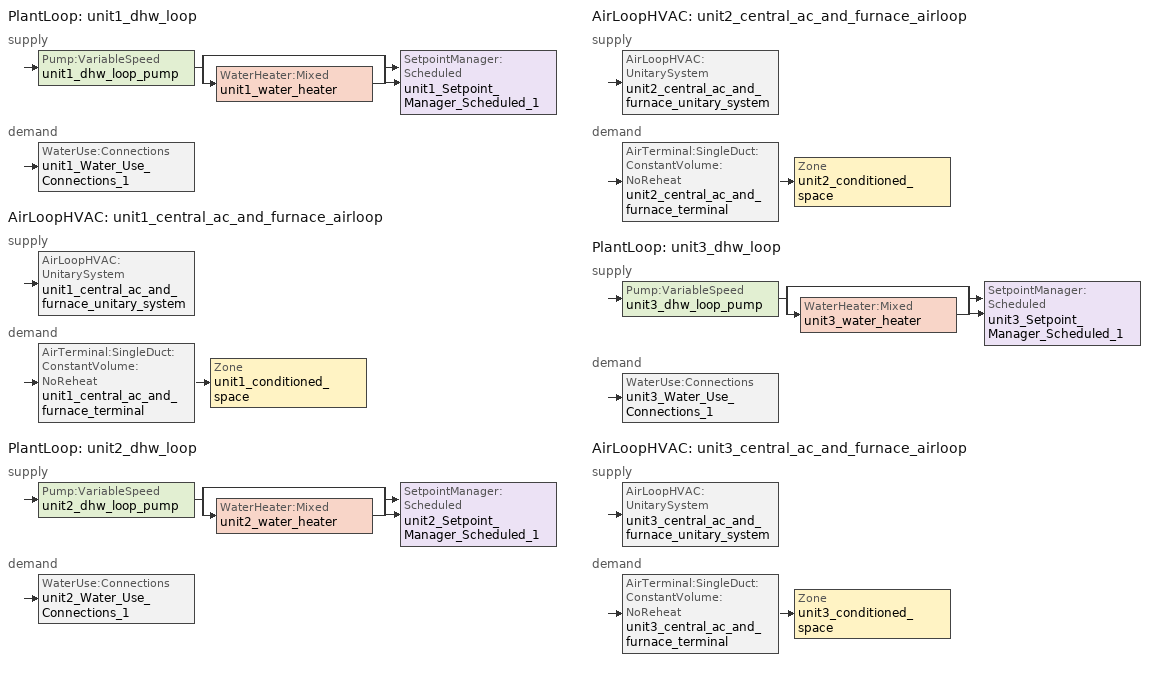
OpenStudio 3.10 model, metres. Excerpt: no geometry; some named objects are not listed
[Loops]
PlantLoop 'unit1_dhw_loop'
 supply: Pump:VariableSpeed 'unit1_dhw_loop_pump' > split
  | bypass
  | WaterHeater:Mixed 'unit1_water_heater'
  join > SetpointManager:Scheduled 'unit1_Setpoint_Manager_Scheduled_1'
 demand: WaterUse:Connections 'unit1_Water_Use_Connections_1'
AirLoopHVAC 'unit1_central_ac_and_furnace_airloop'
 supply: AirLoopHVAC:UnitarySystem 'unit1_central_ac_and_furnace_unitary_system'
 demand: AirTerminal:SingleDuct:ConstantVolume:NoReheat 'unit1_central_ac_and_furnace_terminal' > Zone 'unit1_conditioned_space'
PlantLoop 'unit2_dhw_loop'
 supply: Pump:VariableSpeed 'unit2_dhw_loop_pump' > split
  | bypass
  | WaterHeater:Mixed 'unit2_water_heater'
  join > SetpointManager:Scheduled 'unit2_Setpoint_Manager_Scheduled_1'
 demand: WaterUse:Connections 'unit2_Water_Use_Connections_1'
AirLoopHVAC 'unit2_central_ac_and_furnace_airloop'
 supply: AirLoopHVAC:UnitarySystem 'unit2_central_ac_and_furnace_unitary_system'
 demand: AirTerminal:SingleDuct:ConstantVolume:NoReheat 'unit2_central_ac_and_furnace_terminal' > Zone 'unit2_conditioned_space'
PlantLoop 'unit3_dhw_loop'
 supply: Pump:VariableSpeed 'unit3_dhw_loop_pump' > split
  | bypass
  | WaterHeater:Mixed 'unit3_water_heater'
  join > SetpointManager:Scheduled 'unit3_Setpoint_Manager_Scheduled_1'
 demand: WaterUse:Connections 'unit3_Water_Use_Connections_1'
AirLoopHVAC 'unit3_central_ac_and_furnace_airloop'
 supply: AirLoopHVAC:UnitarySystem 'unit3_central_ac_and_furnace_unitary_system'
 demand: AirTerminal:SingleDuct:ConstantVolume:NoReheat 'unit3_central_ac_and_furnace_terminal' > Zone 'unit3_conditioned_space'
[EnergyManagementSystem:ProgramCallingManager]
unit1_infil_program_calling_manager: BeginZoneTimestepAfterInitHeatBalance; unit1_infil_program
unit1_crawlspace_unvented_1_duct_leakage_imbalance_infil_program_calling_manager: BeginZoneTimestepAfterInitHeatBalance; unit1_crawlspace_unvented_1_duct_leakage_imbalance_infil_program
unit1_natural_vent_program_calling_manager: BeginZoneTimestepAfterInitHeatBalance; unit1_natural_vent_program
unit1_central_ac_and_furnace_airloop_0_duct_program_calling_manager: EndOfSystemTimestepAfterHVACReporting; unit1_central_ac_and_furnace_airloop_0_duct_program
unit1_fridge_schedule_program_calling_manager: BeginZoneTimestepAfterInitHeatBalance; unit1_fridge_schedule_program
unit1_water_heater_EC_adj_ProgramManager: EndOfSystemTimestepBeforeHVACReporting; unit1_water_heater_EC_adj
unit1_central_ac_and_furnace_supply_fan_disaggregate_program_calling_manager_1: EndOfSystemTimestepBeforeHVACReporting; unit1_central_ac_and_furnace_supply_fan_disaggregate_program_1
unit1_central_ac_and_furnace_supply_fan_disaggregate_program_calling_manager: EndOfSystemTimestepBeforeHVACReporting; unit1_central_ac_and_furnace_supply_fan_disaggregate_program
unit2_infil_program_calling_manager: BeginZoneTimestepAfterInitHeatBalance; unit2_infil_program
unit2_crawlspace_unvented_1_duct_leakage_imbalance_infil_program_calling_manager: BeginZoneTimestepAfterInitHeatBalance; unit2_crawlspace_unvented_1_duct_leakage_imbalance_infil_program
unit2_central_ac_and_furnace_airloop_0_duct_program_calling_manager: EndOfSystemTimestepAfterHVACReporting; unit2_central_ac_and_furnace_airloop_0_duct_program
unit2_fridge_schedule_program_calling_manager: BeginZoneTimestepAfterInitHeatBalance; unit2_fridge_schedule_program
unit2_water_heater_EC_adj_ProgramManager: EndOfSystemTimestepBeforeHVACReporting; unit2_water_heater_EC_adj
unit2_natural_vent_program_calling_manager: BeginZoneTimestepAfterInitHeatBalance; unit2_natural_vent_program
unit2_central_ac_and_furnace_supply_fan_disaggregate_program_calling_manager_1: EndOfSystemTimestepBeforeHVACReporting; unit2_central_ac_and_furnace_supply_fan_disaggregate_program_1
unit2_central_ac_and_furnace_supply_fan_disaggregate_program_calling_manager: EndOfSystemTimestepBeforeHVACReporting; unit2_central_ac_and_furnace_supply_fan_disaggregate_program
unit3_infil_program_calling_manager: BeginZoneTimestepAfterInitHeatBalance; unit3_infil_program
unit3_crawlspace_unvented_1_duct_leakage_imbalance_infil_program_calling_manager: BeginZoneTimestepAfterInitHeatBalance; unit3_crawlspace_unvented_1_duct_leakage_imbalance_infil_program
unit3_natural_vent_program_calling_manager: BeginZoneTimestepAfterInitHeatBalance; unit3_natural_vent_program
unit3_central_ac_and_furnace_airloop_0_duct_program_calling_manager: EndOfSystemTimestepAfterHVACReporting; unit3_central_ac_and_furnace_airloop_0_duct_program
unit3_fridge_schedule_program_calling_manager: BeginZoneTimestepAfterInitHeatBalance; unit3_fridge_schedule_program
unit3_water_heater_EC_adj_ProgramManager: EndOfSystemTimestepBeforeHVACReporting; unit3_water_heater_EC_adj
unit3_central_ac_and_furnace_supply_fan_disaggregate_program_calling_manager_1: EndOfSystemTimestepBeforeHVACReporting; unit3_central_ac_and_furnace_supply_fan_disaggregate_program_1
unit3_central_ac_and_furnace_supply_fan_disaggregate_program_calling_manager: EndOfSystemTimestepBeforeHVACReporting; unit3_central_ac_and_furnace_supply_fan_disaggregate_program
unmet_hours_program_calling_manager: EndOfZoneTimestepBeforeZoneReporting; unmet_hours_program
total_loads_program_calling_manager: EndOfZoneTimestepAfterZoneReporting; total_loads_program
total_airflows_program_calling_manager: EndOfZoneTimestepAfterZoneReporting; total_airflows_program
[EnergyManagementSystem:Sensor]
Name | Output Variable or Output Meter Index Key | Output Variable or Output Meter
unit1_clothes_dryer_exhaust_0_sch_s | unit1_clothes_dryer | Schedule Value
unit1_mech_vent_bath_fan_0_sch_s | unit1_mech_vent_bath_fan_0_schedule | Schedule Value
unit1_mech_vent_range_fan_0_sch_s | unit1_mech_vent_range_fan_0_schedule | Schedule Value
unit1_clg_sp_s | unit1_cooling_setpoint | Schedule Value
unit1_htg_sp_s | unit1_heating_setpoint | Schedule Value
unit1_natural_vent_s | unit1_natural_vent_schedule | Schedule Value
unit1_central_ac_and_furnace_airloop_0_DZ_W_s | unit1_crawlspace___unvented | Zone Mean Air Humidity Ratio
unit1_central_ac_and_furnace_airloop_0_DZ_T_s | unit1_crawlspace___unvented | Zone Air Temperature
unit1_central_ac_and_furnace_airloop_Ra_W_s | unit1_Node_9 | System Node Humidity Ratio
unit1_central_ac_and_furnace_airloop_RA_T_s | unit1_Node_9 | System Node Temperature
unit1_central_ac_and_furnace_airloop_AH_Wout_s | unit1_Node_6 | System Node Humidity Ratio
unit1_central_ac_and_furnace_airloop_AH_Tout_s | unit1_Node_6 | System Node Temperature
unit1_central_ac_and_furnace_airloop_AH_VFR_s | unit1_Node_6 | System Node Current Density Volume Flow Rate
unit1_central_ac_and_furnace_airloop_AH_MFR_s | unit1_Node_6 | System Node Mass Flow Rate
unit1_central_ac_and_furnace_airloop_Fan_RTF_s_1 | unit1_central_ac_and_furnace_supply_fan | Fan Runtime Fraction Speed 2
unit1_central_ac_and_furnace_airloop_Fan_RTF_s | unit1_central_ac_and_furnace_supply_fan | Fan Runtime Fraction Speed 1
unit1_tout_s | unit1_conditioned_space | Zone Outdoor Air Drybulb Temperature
unit1_tin_s; unit1_fridge_tin_s | unit1_conditioned_space | Zone Mean Air Temperature
unit1_site_vw_s; unit2_site_vw_s; unit3_site_vw_s |  | Site Wind Speed
unit1_win_s | unit1_conditioned_space | Zone Air Humidity Ratio
unit1_out_wt_s; unit2_out_wt_s; unit3_out_wt_s |  | Site Outdoor Air Humidity Ratio
unit1_out_pb_s; unit2_out_pb_s; unit3_out_pb_s |  | Site Outdoor Air Barometric Pressure
unit1_water_heater_off_cycle_parasitic | unit1_water_heater | Water Heater Off Cycle Parasitic Electricity Rate
unit1_water_heater_on_cycle_parasitic | unit1_water_heater | Water Heater On Cycle Parasitic Electricity Rate
unit1_water_heater_energy | unit1_water_heater | Water Heater NaturalGas Rate
unit1_central_ac_and_furnace_htg_coil_s | unit1_central_ac_and_furnace_htg_coil | Heating Coil Heating Energy
unit1_central_ac_and_furnace_supply_fan_s_1; unit1_central_ac_and_furnace_supply_fan_s | unit1_central_ac_and_furnace_supply_fan | Fan Electricity Energy
unit1_central_ac_and_furnace_clg_coil_s | unit1_central_ac_and_furnace_clg_coil | Cooling Coil Total Cooling Energy
unit1_cool_season | unit1_cooling_season_schedule | Schedule Value
unit2_clothes_dryer_exhaust_0_sch_s | unit2_clothes_dryer | Schedule Value
unit2_mech_vent_bath_fan_0_sch_s | unit2_mech_vent_bath_fan_0_schedule | Schedule Value
unit2_mech_vent_range_fan_0_sch_s | unit2_mech_vent_range_fan_0_schedule | Schedule Value
unit2_clg_sp_s | unit2_cooling_setpoint | Schedule Value
unit2_htg_sp_s | unit2_heating_setpoint | Schedule Value
unit2_central_ac_and_furnace_airloop_0_DZ_W_s | unit2_crawlspace___unvented | Zone Mean Air Humidity Ratio
unit2_central_ac_and_furnace_airloop_0_DZ_T_s | unit2_crawlspace___unvented | Zone Air Temperature
unit2_central_ac_and_furnace_airloop_RA_T_s | unit2_Node_9 | System Node Temperature
unit2_central_ac_and_furnace_airloop_AH_Wout_s | unit2_Node_6 | System Node Humidity Ratio
unit2_central_ac_and_furnace_airloop_AH_Tout_s | unit2_Node_6 | System Node Temperature
unit2_central_ac_and_furnace_airloop_AH_VFR_s | unit2_Node_6 | System Node Current Density Volume Flow Rate
unit2_central_ac_and_furnace_airloop_AH_MFR_s | unit2_Node_6 | System Node Mass Flow Rate
unit2_natural_vent_s | unit2_natural_vent_schedule | Schedule Value
unit2_central_ac_and_furnace_airloop_Fan_RTF_s_1 | unit2_central_ac_and_furnace_supply_fan | Fan Runtime Fraction Speed 2
unit2_central_ac_and_furnace_airloop_Fan_RTF_s | unit2_central_ac_and_furnace_supply_fan | Fan Runtime Fraction Speed 1
unit2_cool_season | unit2_cooling_season_schedule | Schedule Value
unit2_tout_s | unit2_conditioned_space | Zone Outdoor Air Drybulb Temperature
unit2_tin_s; unit2_fridge_tin_s | unit2_conditioned_space | Zone Mean Air Temperature
unit2_win_s | unit2_conditioned_space | Zone Air Humidity Ratio
unit2_water_heater_off_cycle_parasitic | unit2_water_heater | Water Heater Off Cycle Parasitic Electricity Rate
unit2_water_heater_on_cycle_parasitic | unit2_water_heater | Water Heater On Cycle Parasitic Electricity Rate
unit2_water_heater_energy | unit2_water_heater | Water Heater NaturalGas Rate
unit2_central_ac_and_furnace_airloop_Ra_W_s | unit2_Node_9 | System Node Humidity Ratio
unit2_central_ac_and_furnace_htg_coil_s | unit2_central_ac_and_furnace_htg_coil | Heating Coil Heating Energy
unit2_central_ac_and_furnace_supply_fan_s_1; unit2_central_ac_and_furnace_supply_fan_s | unit2_central_ac_and_furnace_supply_fan | Fan Electricity Energy
unit2_central_ac_and_furnace_clg_coil_s | unit2_central_ac_and_furnace_clg_coil | Cooling Coil Total Cooling Energy
unit3_clothes_dryer_exhaust_0_sch_s | unit3_clothes_dryer | Schedule Value
unit3_mech_vent_bath_fan_0_sch_s | unit3_mech_vent_bath_fan_0_schedule | Schedule Value
unit3_mech_vent_range_fan_0_sch_s | unit3_mech_vent_range_fan_0_schedule | Schedule Value
unit3_clg_sp_s | unit3_cooling_setpoint | Schedule Value
unit3_htg_sp_s | unit3_heating_setpoint | Schedule Value
unit3_natural_vent_s | unit3_natural_vent_schedule | Schedule Value
unit3_central_ac_and_furnace_airloop_0_DZ_W_s | unit3_crawlspace___unvented | Zone Mean Air Humidity Ratio
unit3_central_ac_and_furnace_airloop_0_DZ_T_s | unit3_crawlspace___unvented | Zone Air Temperature
unit3_central_ac_and_furnace_airloop_Ra_W_s | unit3_Node_9 | System Node Humidity Ratio
unit3_central_ac_and_furnace_airloop_RA_T_s | unit3_Node_9 | System Node Temperature
unit3_central_ac_and_furnace_airloop_AH_Wout_s | unit3_Node_6 | System Node Humidity Ratio
unit3_central_ac_and_furnace_airloop_AH_Tout_s | unit3_Node_6 | System Node Temperature
unit3_central_ac_and_furnace_airloop_AH_VFR_s | unit3_Node_6 | System Node Current Density Volume Flow Rate
unit3_central_ac_and_furnace_airloop_AH_MFR_s | unit3_Node_6 | System Node Mass Flow Rate
unit3_central_ac_and_furnace_airloop_Fan_RTF_s_1 | unit3_central_ac_and_furnace_supply_fan | Fan Runtime Fraction Speed 2
unit3_central_ac_and_furnace_airloop_Fan_RTF_s | unit3_central_ac_and_furnace_supply_fan | Fan Runtime Fraction Speed 1
unit3_cool_season | unit3_cooling_season_schedule | Schedule Value
unit3_tout_s | unit3_conditioned_space | Zone Outdoor Air Drybulb Temperature
unit3_tin_s; unit3_fridge_tin_s | unit3_conditioned_space | Zone Mean Air Temperature
unit3_win_s | unit3_conditioned_space | Zone Air Humidity Ratio
unit3_water_heater_off_cycle_parasitic | unit3_water_heater | Water Heater Off Cycle Parasitic Electricity Rate
unit3_water_heater_on_cycle_parasitic | unit3_water_heater | Water Heater On Cycle Parasitic Electricity Rate
unit3_water_heater_energy | unit3_water_heater | Water Heater NaturalGas Rate
unit3_central_ac_and_furnace_htg_coil_s | unit3_central_ac_and_furnace_htg_coil | Heating Coil Heating Energy
unit3_central_ac_and_furnace_supply_fan_s_1; unit3_central_ac_and_furnace_supply_fan_s | unit3_central_ac_and_furnace_supply_fan | Fan Electricity Energy
unit3_central_ac_and_furnace_clg_coil_s | unit3_central_ac_and_furnace_clg_coil | Cooling Coil Total Cooling Energy
unit1_conditioned_space_htg_unmet_s | unit1_conditioned_space | Zone Heating Setpoint Not Met Time
unit1_conditioned_space_clg_unmet_s | unit1_conditioned_space | Zone Cooling Setpoint Not Met Time
unit2_conditioned_space_htg_unmet_s | unit2_conditioned_space | Zone Heating Setpoint Not Met Time
unit2_conditioned_space_clg_unmet_s | unit2_conditioned_space | Zone Cooling Setpoint Not Met Time
unit3_conditioned_space_htg_unmet_s | unit3_conditioned_space | Zone Heating Setpoint Not Met Time
unit3_conditioned_space_clg_unmet_s | unit3_conditioned_space | Zone Cooling Setpoint Not Met Time
htg_load_cond |  | Heating:EnergyTransfer:Zone:UNIT1_CONDITIONED_SPACE
clg_load_cond |  | Cooling:EnergyTransfer:Zone:UNIT1_CONDITIONED_SPACE
htg_load_duct |  | Heating:EnergyTransfer:Zone:UNIT1_CENTRAL_AC_AND_FURNACE_AIRLOOP_RET_AIR_ZONE
clg_load_duct |  | Cooling:EnergyTransfer:Zone:UNIT1_CENTRAL_AC_AND_FURNACE_AIRLOOP_RET_AIR_ZONE
htg_load_cond_1 |  | Heating:EnergyTransfer:Zone:UNIT2_CONDITIONED_SPACE
clg_load_cond_1 |  | Cooling:EnergyTransfer:Zone:UNIT2_CONDITIONED_SPACE
htg_load_duct_1 |  | Heating:EnergyTransfer:Zone:UNIT2_CENTRAL_AC_AND_FURNACE_AIRLOOP_RET_AIR_ZONE
clg_load_duct_1 |  | Cooling:EnergyTransfer:Zone:UNIT2_CENTRAL_AC_AND_FURNACE_AIRLOOP_RET_AIR_ZONE
htg_load_cond_2 |  | Heating:EnergyTransfer:Zone:UNIT3_CONDITIONED_SPACE
clg_load_cond_2 |  | Cooling:EnergyTransfer:Zone:UNIT3_CONDITIONED_SPACE
htg_load_duct_2 |  | Heating:EnergyTransfer:Zone:UNIT3_CENTRAL_AC_AND_FURNACE_AIRLOOP_RET_AIR_ZONE
clg_load_duct_2 |  | Cooling:EnergyTransfer:Zone:UNIT3_CENTRAL_AC_AND_FURNACE_AIRLOOP_RET_AIR_ZONE
[ElectricEquipment:Definition] Design Level Calculation Method=EquipmentLevel
Name | Design Level {W} | Fraction Latent | Fraction Radiant | Fraction Lost
unit1_dishwasher | 1239.2 | 0.3 | 0.18 | 0.4
unit1_clothes_washer | 1633.53 | 0.03 | 0.162 | 0.7
unit2_dishwasher | 1738.7 | 0.3 | 0.18 | 0.4
unit2_clothes_washer | 1137.65 | 0.03 | 0.162 | 0.7
unit3_dishwasher | 2297.57 | 0.3 | 0.18 | 0.4
unit3_clothes_washer | 1251.72 | 0.03 | 0.162 | 0.7
[EnergyManagementSystem:Actuator]
Name | Actuated Component | Actuated Component Type | Actuated Component Control Type
unit1_infil_flow_act | unit1_infil_flow | Zone Infiltration | Air Exchange Flow Rate
unit1_crawlspace_unvented_1_duct_leakage_imbalance_infil_flow_act | unit1_crawlspace_unvented_1_duct_leakage_imbalance_infil_flow | Zone Infiltration | Air Exchange Flow Rate
unit1_whole_house_fan_mix_act | unit1_whole_house_fan_mix | ZoneMixing | Air Exchange Flow Rate
unit1_whole_house_fan_flow_act | unit1_whole_house_fan_flow | Zone Infiltration | Air Exchange Flow Rate
unit1_natural_vent_flow_act | unit1_natural_vent_flow | Zone Infiltration | Air Exchange Flow Rate
unit1_central_ac_and_furnace_airloop_0_ZoneMixCondToDZ_mix_act | unit1_central_ac_and_furnace_airloop_0_ZoneMixCondToDZ_mix | ZoneMixing | Air Exchange Flow Rate
unit1_central_ac_and_furnace_airloop_0_ZoneMixDZToCond_mix_act | unit1_central_ac_and_furnace_airloop_0_ZoneMixDZToCond_mix | ZoneMixing | Air Exchange Flow Rate
unit1_fridge_schedule_act | unit1_fridge_schedule | Schedule:Constant | Schedule Value
unit2_infil_flow_act | unit2_infil_flow | Zone Infiltration | Air Exchange Flow Rate
unit2_crawlspace_unvented_1_duct_leakage_imbalance_infil_flow_act | unit2_crawlspace_unvented_1_duct_leakage_imbalance_infil_flow | Zone Infiltration | Air Exchange Flow Rate
unit2_whole_house_fan_mix_act | unit2_whole_house_fan_mix | ZoneMixing | Air Exchange Flow Rate
unit2_whole_house_fan_flow_act | unit2_whole_house_fan_flow | Zone Infiltration | Air Exchange Flow Rate
unit2_natural_vent_flow_act | unit2_natural_vent_flow | Zone Infiltration | Air Exchange Flow Rate
unit2_central_ac_and_furnace_airloop_0_ZoneMixCondToDZ_mix_act | unit2_central_ac_and_furnace_airloop_0_ZoneMixCondToDZ_mix | ZoneMixing | Air Exchange Flow Rate
unit2_central_ac_and_furnace_airloop_0_ZoneMixDZToCond_mix_act | unit2_central_ac_and_furnace_airloop_0_ZoneMixDZToCond_mix | ZoneMixing | Air Exchange Flow Rate
unit2_fridge_schedule_act | unit2_fridge_schedule | Schedule:Constant | Schedule Value
unit3_infil_flow_act | unit3_infil_flow | Zone Infiltration | Air Exchange Flow Rate
unit3_crawlspace_unvented_1_duct_leakage_imbalance_infil_flow_act | unit3_crawlspace_unvented_1_duct_leakage_imbalance_infil_flow | Zone Infiltration | Air Exchange Flow Rate
unit3_whole_house_fan_mix_act | unit3_whole_house_fan_mix | ZoneMixing | Air Exchange Flow Rate
unit3_whole_house_fan_flow_act | unit3_whole_house_fan_flow | Zone Infiltration | Air Exchange Flow Rate
unit3_natural_vent_flow_act | unit3_natural_vent_flow | Zone Infiltration | Air Exchange Flow Rate
unit3_central_ac_and_furnace_airloop_0_ZoneMixCondToDZ_mix_act | unit3_central_ac_and_furnace_airloop_0_ZoneMixCondToDZ_mix | ZoneMixing | Air Exchange Flow Rate
unit3_central_ac_and_furnace_airloop_0_ZoneMixDZToCond_mix_act | unit3_central_ac_and_furnace_airloop_0_ZoneMixDZToCond_mix | ZoneMixing | Air Exchange Flow Rate
unit3_fridge_schedule_act | unit3_fridge_schedule | Schedule:Constant | Schedule Value
[EnergyManagementSystem:Program]
unit1_infil_program: Set p_m = 0.14; Set p_s = 0.22; Set s_m = 270; Set s_s = 370; Set z_m = 9.99744; Set z_s = 2.4384; Set f_t = (((s_m/z_m)^p_m)*((z_s/s_s)^p_s)); Set Tdiff = unit1_tin_s-unit1_tout_s; Set dT = @Abs Tdiff; Set c = 0.0427; Set Cs = 0.0567; Set Cw = 0.1627; Set n = 0.65; Set sft = (f_t*0.3); Set temp1 = ((c*Cw)*((sft*unit1_site_vw_s)^(2*n)))^2; Set Qinf = (((c*Cs*(dT^n))^2)+temp1)^0.5; Set Qinf = (@Max Qinf 0); Set unit1_mech_vent_house_fan_sensible_load_act = 0.0; Set unit1_mech_vent_house_fan_latent_load_act = 0.0; Set OASupInPb = unit1_out_pb_s; Set OASupInTemp = unit1_tout_s; Set OASupInW = unit1_out_wt_s; Set OASupRho = (@RhoAirFnPbTdbW OASupInPb OASupInTemp OASupInW); Set OASupCp = (@CpAirFnW OASupInW); Set OASupInEnth = (@HFnTdbW OASupInTemp OASupInW); Set ZoneTemp = unit1_tin_s; Set ZoneW = unit1_win_s; Set ZoneCp = (@CpAirFnW ZoneW); Set ZoneAirEnth = (@HFnTdbW ZoneTemp ZoneW); Set unit1_mech_vent_house_fan_cfis_act = 0.0; Set QWHV_cfis_sup = 0.0; Set QWHV_cfis_suppl_sup = 0.0; Set QWHV_cfis_suppl_exh = 0.0; Set Qrange = 0; Set Qrange = Qrange + 0.04719 * unit1_mech_vent_range_fan_0_sch_s; Set Qbath = 0; Set Qbath = Qbath + 0.0236 * unit1_mech_vent_bath_fan_0_sch_s; Set Qdryer = 0; Set Qdryer = Qdryer + 0.52072 * unit1_clothes_dryer_exhaust_0_sch_s; Set QWHV_sup = 0.0; Set QWHV_exh = 0.0; Set Qsupply = QWHV_sup + QWHV_cfis_sup + QWHV_cfis_suppl_sup; Set Qexhaust = Qrange + Qbath + Qdryer + QWHV_exh + QWHV_cfis_suppl_exh; Set Qfan = (@Max Qexhaust Qsupply); Set Qducts = 0; Set Qducts = Qducts - unit1_central_ac_and_furnace_airloop_0_DuctImbalLkSupFanEquivCond; Set Qducts = Qducts + unit1_central_ac_and_furnace_airloop_0_DuctImbalLkExhFanEquivCond; If Qducts < 0; Set Qsupply = Qsupply - Qducts; Else; Set Qexhaust = Qexhaust + Qducts; EndIf; Set Qfan_with_ducts = (@Max Qexhaust Qsupply); Set Qimb = (@Abs (Qsupply - Qexhaust)); If Qinf + Qimb > 0; Set Qtot = Qfan_with_ducts + (Qinf^2) / (Qinf + Qimb); Else; Set Qtot = Qfan_with_ducts; EndIf; Set Qinf_adj = Qtot - Qfan; Set unit1_infil_flow_act = Qinf_adj; Set unit1_infil_program_Qinf = Qinf_adj; Set unit1_infil_program_Qfan = Qfan; Set Qload = Qfan; Set Effectiveness_Sens = 0.0; Set Effectiveness_Lat = 0.0; Set Fan_MFR = Qload * OASupRho; Set ZoneInEnth = OASupInEnth; Set ZoneInTemp = OASupInTemp; Set FanTotalToCond = Fan_MFR * (ZoneInEnth - ZoneAirEnth); Set FanSensToCond = Fan_MFR * ZoneCp * (ZoneInTemp - ZoneTemp); Set FanLatToCond = FanTotalToCond - FanSensToCond; Set unit1_mech_vent_house_fan_sensible_load_act = unit1_mech_vent_house_fan_sensible_load_act + FanSensToCond; Set unit1_mech_vent_house_fan_latent_load_act = unit1_mech_vent_house_fan_latent_load_act + FanLatToCond
unit1_crawlspace_unvented_1_duct_leakage_imbalance_infil_program: Set Qducts = 0; Set Qducts = Qducts - unit1_central_ac_and_furnace_airloop_0_DuctImbalLkSupFanEquivDZ; Set Qducts = Qducts + unit1_central_ac_and_furnace_airloop_0_DuctImbalLkExhFanEquivDZ; Set unit1_crawlspace_unvented_1_duct_leakage_imbalance_infil_flow_act = (@Abs(Qducts))
unit1_natural_vent_program: Set Tin = unit1_tin_s; Set Tout = unit1_tout_s; Set Wout = unit1_out_wt_s; Set Pbar = unit1_out_pb_s; Set Phiout = (@RhFnTdbWPb Tout Wout Pbar); Set MaxHR = 0.0115; Set Tnvsp = (unit1_htg_sp_s + unit1_clg_sp_s) / 2; Set NVavail = unit1_natural_vent_s; Set ClgSsnAvail = unit1_cool_season; Set Qnv = 0; Set Qwhf = 0; Set unit1_whole_house_fan_mix_act = 0; Set unit1_whole_house_fan_act = 0; If ((Wout < MaxHR) && (Tin > Tout) && (Tin > Tnvsp) && (ClgSsnAvail > 0)); Set WHF_Flow = 0; Set Adj = (Tin-Tnvsp)/(Tin-Tout); Set Adj = (@Min Adj 1); Set Adj = (@Max Adj 0); If (WHF_Flow > 0); Set Qwhf = WHF_Flow*Adj; Set unit1_whole_house_fan_mix_act = WHF_Flow*Adj; Set WHF_W = 0; Set unit1_whole_house_fan_act = WHF_W*Adj; ElseIf (NVavail > 0); Set NVArea = 6068.891088; Set Cs = 8.968567957270247e-05; Set Cw = 2.2169590796800036e-05; Set Tdiff = Tin-Tout; Set dT = (@Abs Tdiff); Set Vwind = unit1_site_vw_s; Set SGNV = NVArea*Adj*((((Cs*dT)+(Cw*(Vwind^2)))^0.5)/1000); Set MaxNV = 1.2811799924736003; Set Qnv = (@Min SGNV MaxNV); EndIf; EndIf; Set unit1_natural_vent_flow_act = Qnv; Set unit1_whole_house_fan_flow_act = Qwhf; Set unit1_natural_vent_program_Qnv = Qnv; Set unit1_natural_vent_program_Qwhf = Qwhf
unit1_central_ac_and_furnace_airloop_0_duct_program: Set unit1_central_ac_and_furnace_airloop_AH_MFR = unit1_central_ac_and_furnace_airloop_AH_MFR_s; Set unit1_central_ac_and_furnace_airloop_Fan_RTF = 0; Set unit1_central_ac_and_furnace_airloop_Fan_RTF = unit1_central_ac_and_furnace_airloop_Fan_RTF + unit1_central_ac_and_furnace_airloop_Fan_RTF_s; Set unit1_central_ac_and_furnace_airloop_Fan_RTF = unit1_central_ac_and_furnace_airloop_Fan_RTF + unit1_central_ac_and_furnace_airloop_Fan_RTF_s_1; Set unit1_central_ac_and_furnace_airloop_AH_VFR = unit1_central_ac_and_furnace_airloop_AH_VFR_s; Set unit1_central_ac_and_furnace_airloop_AH_Tout = unit1_central_ac_and_furnace_airloop_AH_Tout_s; Set unit1_central_ac_and_furnace_airloop_AH_Wout = unit1_central_ac_and_furnace_airloop_AH_Wout_s; Set unit1_central_ac_and_furnace_airloop_RA_T = unit1_central_ac_and_furnace_airloop_RA_T_s; Set unit1_central_ac_and_furnace_airloop_Ra_W = unit1_central_ac_and_furnace_airloop_Ra_W_s; Set unit1_central_ac_and_furnace_airloop_0_DZ_T = unit1_central_ac_and_furnace_airloop_0_DZ_T_s; Set unit1_central_ac_and_furnace_airloop_0_DZ_W = unit1_central_ac_and_furnace_airloop_0_DZ_W_s; Run unit1_central_ac_and_furnace_airloop_0_duct_subroutine; Set unit1_central_ac_and_furnace_airloop_0_SupSensLkToCond_act = unit1_central_ac_and_furnace_airloop_0_SupSensLkToCond; Set unit1_central_ac_and_furnace_airloop_0_SupLatLkToCond_act = unit1_central_ac_and_furnace_airloop_0_SupLatLkToCond; Set unit1_central_ac_and_furnace_airloop_0_SupCondToLv_act = unit1_central_ac_and_furnace_airloop_0_SupCondToLv; Set unit1_central_ac_and_furnace_airloop_0_RetSensLkToRP_act = unit1_central_ac_and_furnace_airloop_0_RetSensLkToRP; Set unit1_central_ac_and_furnace_airloop_0_RetLatLkToRP_act = unit1_central_ac_and_furnace_airloop_0_RetLatLkToRP; Set unit1_central_ac_and_furnace_airloop_0_RetCondToRP_act = unit1_central_ac_and_furnace_airloop_0_RetCondToRP; Set unit1_central_ac_and_furnace_airloop_0_RetCondToDZ_act = unit1_central_ac_and_furnace_airloop_0_RetCondToDZ; Set unit1_central_ac_and_furnace_airloop_0_SupCondToDZ_act = unit1_central_ac_and_furnace_airloop_0_SupCondToDZ; Set unit1_central_ac_and_furnace_airloop_0_SupSensLkToDZ_act = unit1_central_ac_and_furnace_airloop_0_SupSensLkToDZ; Set unit1_central_ac_and_furnace_airloop_0_SupLatLkToDZ_act = unit1_central_ac_and_furnace_airloop_0_SupLatLkToDZ; Set unit1_central_ac_and_furnace_airloop_0_ZoneMixDZToCond_mix_act = unit1_central_ac_and_furnace_airloop_0_ZoneMixDZToCond; Set unit1_central_ac_and_furnace_airloop_0_ZoneMixCondToDZ_mix_act = unit1_central_ac_and_furnace_airloop_0_ZoneMixCondToDZ
unit1_fridge_schedule_program: Set Tin = unit1_fridge_tin_s*(9.0/5.0)+32.0; Set unit1_fridge_schedule_act = 0; If (Hour == 0); Set unit1_fridge_schedule_act = (-0.487+0.019*Tin); ElseIf (Hour == 1); Set unit1_fridge_schedule_act = (-0.34+0.016*Tin); ElseIf (Hour == 2); Set unit1_fridge_schedule_act = (-0.37+0.017*Tin); ElseIf (Hour == 3); Set unit1_fridge_schedule_act = (-0.361+0.016*Tin); ElseIf (Hour == 4); Set unit1_fridge_schedule_act = (-0.515+0.018*Tin); ElseIf (Hour == 5); Set unit1_fridge_schedule_act = (-0.684+0.021*Tin); ElseIf (Hour == 6); Set unit1_fridge_schedule_act = (-0.471+0.019*Tin); ElseIf (Hour == 7); Set unit1_fridge_schedule_act = (-0.159+0.015*Tin); ElseIf (Hour == 8); Set unit1_fridge_schedule_act = (-0.079+0.015*Tin); ElseIf (Hour == 9); Set unit1_fridge_schedule_act = (-0.417+0.019*Tin); ElseIf (Hour == 10); Set unit1_fridge_schedule_act = (-0.411+0.018*Tin); ElseIf (Hour == 11); Set unit1_fridge_schedule_act = (-0.386+0.018*Tin); ElseIf (Hour == 12); Set unit1_fridge_schedule_act = (-0.24+0.016*Tin); ElseIf (Hour == 13); Set unit1_fridge_schedule_act = (-0.314+0.017*Tin); ElseIf (Hour == 14); Set unit1_fridge_schedule_act = (-0.16+0.015*Tin); ElseIf (Hour == 15); Set unit1_fridge_schedule_act = (-0.121+0.015*Tin); ElseIf (Hour == 16); Set unit1_fridge_schedule_act = (-0.469+0.02*Tin); ElseIf (Hour == 17); Set unit1_fridge_schedule_act = (-0.412+0.02*Tin); ElseIf (Hour == 18); Set unit1_fridge_schedule_act = (-0.091+0.017*Tin); ElseIf (Hour == 19); Set unit1_fridge_schedule_act = (0.077+0.014*Tin); ElseIf (Hour == 20); Set unit1_fridge_schedule_act = (-0.118+0.016*Tin); ElseIf (Hour == 21); Set unit1_fridge_schedule_act = (-0.247+0.017*Tin); ElseIf (Hour == 22); Set unit1_fridge_schedule_act = (-0.445+0.019*Tin); ElseIf (Hour == 23); Set unit1_fridge_schedule_act = (-0.544+0.02*Tin); EndIf
unit1_water_heater_EC_adj: If WarmupFlag == 0; Set dhw_e_cons = unit1_water_heater_energy + unit1_water_heater_on_cycle_parasitic + unit1_water_heater_off_cycle_parasitic; Set unit1_water_heater_ec_adj_act = 0.0 * dhw_e_cons / 1; EndIf
unit1_central_ac_and_furnace_supply_fan_disaggregate_program_1: Set unit1_central_ac_and_furnace_supply_fan_primary_htg = 0; If unit1_central_ac_and_furnace_htg_coil_s > 0; Set unit1_central_ac_and_furnace_supply_fan_primary_htg = unit1_central_ac_and_furnace_supply_fan_s_1; EndIf
unit1_central_ac_and_furnace_supply_fan_disaggregate_program: Set unit1_central_ac_and_furnace_supply_fan_clg = 0; If unit1_central_ac_and_furnace_clg_coil_s > 0; Set unit1_central_ac_and_furnace_supply_fan_clg = unit1_central_ac_and_furnace_supply_fan_s; EndIf
unit2_infil_program: Set p_m = 0.14; Set p_s = 0.22; Set s_m = 270; Set s_s = 370; Set z_m = 9.99744; Set z_s = 2.4384; Set f_t = (((s_m/z_m)^p_m)*((z_s/s_s)^p_s)); Set Tdiff = unit2_tin_s-unit2_tout_s; Set dT = @Abs Tdiff; Set c = 0.0401; Set Cs = 0.0567; Set Cw = 0.1627; Set n = 0.65; Set sft = (f_t*0.3); Set temp1 = ((c*Cw)*((sft*unit2_site_vw_s)^(2*n)))^2; Set Qinf = (((c*Cs*(dT^n))^2)+temp1)^0.5; Set Qinf = (@Max Qinf 0); Set unit2_mech_vent_house_fan_sensible_load_act = 0.0; Set unit2_mech_vent_house_fan_latent_load_act = 0.0; Set OASupInPb = unit2_out_pb_s; Set OASupInTemp = unit2_tout_s; Set OASupInW = unit2_out_wt_s; Set OASupRho = (@RhoAirFnPbTdbW OASupInPb OASupInTemp OASupInW); Set OASupCp = (@CpAirFnW OASupInW); Set OASupInEnth = (@HFnTdbW OASupInTemp OASupInW); Set ZoneTemp = unit2_tin_s; Set ZoneW = unit2_win_s; Set ZoneCp = (@CpAirFnW ZoneW); Set ZoneAirEnth = (@HFnTdbW ZoneTemp ZoneW); Set unit2_mech_vent_house_fan_cfis_act = 0.0; Set QWHV_cfis_sup = 0.0; Set QWHV_cfis_suppl_sup = 0.0; Set QWHV_cfis_suppl_exh = 0.0; Set Qrange = 0; Set Qrange = Qrange + 0.04719 * unit2_mech_vent_range_fan_0_sch_s; Set Qbath = 0; Set Qbath = Qbath + 0.0236 * unit2_mech_vent_bath_fan_0_sch_s; Set Qdryer = 0; Set Qdryer = Qdryer + 0.3159 * unit2_clothes_dryer_exhaust_0_sch_s; Set QWHV_sup = 0.0; Set QWHV_exh = 0.0; Set Qsupply = QWHV_sup + QWHV_cfis_sup + QWHV_cfis_suppl_sup; Set Qexhaust = Qrange + Qbath + Qdryer + QWHV_exh + QWHV_cfis_suppl_exh; Set Qfan = (@Max Qexhaust Qsupply); Set Qducts = 0; Set Qducts = Qducts - unit2_central_ac_and_furnace_airloop_0_DuctImbalLkSupFanEquivCond; Set Qducts = Qducts + unit2_central_ac_and_furnace_airloop_0_DuctImbalLkExhFanEquivCond; If Qducts < 0; Set Qsupply = Qsupply - Qducts; Else; Set Qexhaust = Qexhaust + Qducts; EndIf; Set Qfan_with_ducts = (@Max Qexhaust Qsupply); Set Qimb = (@Abs (Qsupply - Qexhaust)); If Qinf + Qimb > 0; Set Qtot = Qfan_with_ducts + (Qinf^2) / (Qinf + Qimb); Else; Set Qtot = Qfan_with_ducts; EndIf; Set Qinf_adj = Qtot - Qfan; Set unit2_infil_flow_act = Qinf_adj; Set unit2_infil_program_Qinf = Qinf_adj; Set unit2_infil_program_Qfan = Qfan; Set Qload = Qfan; Set Effectiveness_Sens = 0.0; Set Effectiveness_Lat = 0.0; Set Fan_MFR = Qload * OASupRho; Set ZoneInEnth = OASupInEnth; Set ZoneInTemp = OASupInTemp; Set FanTotalToCond = Fan_MFR * (ZoneInEnth - ZoneAirEnth); Set FanSensToCond = Fan_MFR * ZoneCp * (ZoneInTemp - ZoneTemp); Set FanLatToCond = FanTotalToCond - FanSensToCond; Set unit2_mech_vent_house_fan_sensible_load_act = unit2_mech_vent_house_fan_sensible_load_act + FanSensToCond; Set unit2_mech_vent_house_fan_latent_load_act = unit2_mech_vent_house_fan_latent_load_act + FanLatToCond
unit2_crawlspace_unvented_1_duct_leakage_imbalance_infil_program: Set Qducts = 0; Set Qducts = Qducts - unit2_central_ac_and_furnace_airloop_0_DuctImbalLkSupFanEquivDZ; Set Qducts = Qducts + unit2_central_ac_and_furnace_airloop_0_DuctImbalLkExhFanEquivDZ; Set unit2_crawlspace_unvented_1_duct_leakage_imbalance_infil_flow_act = (@Abs(Qducts))
unit2_natural_vent_program: Set Tin = unit2_tin_s; Set Tout = unit2_tout_s; Set Wout = unit2_out_wt_s; Set Pbar = unit2_out_pb_s; Set Phiout = (@RhFnTdbWPb Tout Wout Pbar); Set MaxHR = 0.0115; Set Tnvsp = (unit2_htg_sp_s + unit2_clg_sp_s) / 2; Set NVavail = unit2_natural_vent_s; Set ClgSsnAvail = unit2_cool_season; Set Qnv = 0; Set Qwhf = 0; Set unit2_whole_house_fan_mix_act = 0; Set unit2_whole_house_fan_act = 0; If ((Wout < MaxHR) && (Tin > Tout) && (Tin > Tnvsp) && (ClgSsnAvail > 0)); Set WHF_Flow = 0; Set Adj = (Tin-Tnvsp)/(Tin-Tout); Set Adj = (@Min Adj 1); Set Adj = (@Max Adj 0); If (WHF_Flow > 0); Set Qwhf = WHF_Flow*Adj; Set unit2_whole_house_fan_mix_act = WHF_Flow*Adj; Set WHF_W = 0; Set unit2_whole_house_fan_act = WHF_W*Adj; ElseIf (NVavail > 0); Set NVArea = 4855.1128704; Set Cs = 8.968567957270247e-05; Set Cw = 2.2169590796800036e-05; Set Tdiff = Tin-Tout; Set dT = (@Abs Tdiff); Set Vwind = unit2_site_vw_s; Set SGNV = NVArea*Adj*((((Cs*dT)+(Cw*(Vwind^2)))^0.5)/1000); Set MaxNV = 1.2811799924736003; Set Qnv = (@Min SGNV MaxNV); EndIf; EndIf; Set unit2_natural_vent_flow_act = Qnv; Set unit2_whole_house_fan_flow_act = Qwhf; Set unit2_natural_vent_program_Qnv = Qnv; Set unit2_natural_vent_program_Qwhf = Qwhf
unit2_central_ac_and_furnace_airloop_0_duct_program: Set unit2_central_ac_and_furnace_airloop_AH_MFR = unit2_central_ac_and_furnace_airloop_AH_MFR_s; Set unit2_central_ac_and_furnace_airloop_Fan_RTF = 0; Set unit2_central_ac_and_furnace_airloop_Fan_RTF = unit2_central_ac_and_furnace_airloop_Fan_RTF + unit2_central_ac_and_furnace_airloop_Fan_RTF_s; Set unit2_central_ac_and_furnace_airloop_Fan_RTF = unit2_central_ac_and_furnace_airloop_Fan_RTF + unit2_central_ac_and_furnace_airloop_Fan_RTF_s_1; Set unit2_central_ac_and_furnace_airloop_AH_VFR = unit2_central_ac_and_furnace_airloop_AH_VFR_s; Set unit2_central_ac_and_furnace_airloop_AH_Tout = unit2_central_ac_and_furnace_airloop_AH_Tout_s; Set unit2_central_ac_and_furnace_airloop_AH_Wout = unit2_central_ac_and_furnace_airloop_AH_Wout_s; Set unit2_central_ac_and_furnace_airloop_RA_T = unit2_central_ac_and_furnace_airloop_RA_T_s; Set unit2_central_ac_and_furnace_airloop_Ra_W = unit2_central_ac_and_furnace_airloop_Ra_W_s; Set unit2_central_ac_and_furnace_airloop_0_DZ_T = unit2_central_ac_and_furnace_airloop_0_DZ_T_s; Set unit2_central_ac_and_furnace_airloop_0_DZ_W = unit2_central_ac_and_furnace_airloop_0_DZ_W_s; Run unit2_central_ac_and_furnace_airloop_0_duct_subroutine; Set unit2_central_ac_and_furnace_airloop_0_SupSensLkToCond_act = unit2_central_ac_and_furnace_airloop_0_SupSensLkToCond; Set unit2_central_ac_and_furnace_airloop_0_SupLatLkToCond_act = unit2_central_ac_and_furnace_airloop_0_SupLatLkToCond; Set unit2_central_ac_and_furnace_airloop_0_SupCondToLv_act = unit2_central_ac_and_furnace_airloop_0_SupCondToLv; Set unit2_central_ac_and_furnace_airloop_0_RetSensLkToRP_act = unit2_central_ac_and_furnace_airloop_0_RetSensLkToRP; Set unit2_central_ac_and_furnace_airloop_0_RetLatLkToRP_act = unit2_central_ac_and_furnace_airloop_0_RetLatLkToRP; Set unit2_central_ac_and_furnace_airloop_0_RetCondToRP_act = unit2_central_ac_and_furnace_airloop_0_RetCondToRP; Set unit2_central_ac_and_furnace_airloop_0_RetCondToDZ_act = unit2_central_ac_and_furnace_airloop_0_RetCondToDZ; Set unit2_central_ac_and_furnace_airloop_0_SupCondToDZ_act = unit2_central_ac_and_furnace_airloop_0_SupCondToDZ; Set unit2_central_ac_and_furnace_airloop_0_SupSensLkToDZ_act = unit2_central_ac_and_furnace_airloop_0_SupSensLkToDZ; Set unit2_central_ac_and_furnace_airloop_0_SupLatLkToDZ_act = unit2_central_ac_and_furnace_airloop_0_SupLatLkToDZ; Set unit2_central_ac_and_furnace_airloop_0_ZoneMixDZToCond_mix_act = unit2_central_ac_and_furnace_airloop_0_ZoneMixDZToCond; Set unit2_central_ac_and_furnace_airloop_0_ZoneMixCondToDZ_mix_act = unit2_central_ac_and_furnace_airloop_0_ZoneMixCondToDZ
[Zone equipment]
unit1_conditioned_space: unit1_central_ac_and_furnace_terminal
unit2_conditioned_space: unit2_central_ac_and_furnace_terminal
unit3_conditioned_space: unit3_central_ac_and_furnace_terminal
[Sizing:Zone] Zone Cooling Design Supply Air Temperature Input Method=SupplyAirTemperature; Zone Cooling Design Supply Air Temperature {C}=14; Zone Cooling Design Supply Air Temperature Difference {deltaC}=11.11; Zone Heating Design Supply Air Temperature Input Method=SupplyAirTemperature; Zone Heating Design Supply Air Temperature {C}=40; Zone Heating Design Supply Air Temperature Difference {deltaC}=11.11; Zone Cooling Design Supply Air Humidity Ratio {kg-H2O/kg-air}=0.0085; Zone Heating Design Supply Air Humidity Ratio {kg-H2O/kg-air}=0.008; Cooling Design Air Flow Method=DesignDay; Heating Design Air Flow Method=DesignDay; Account for Dedicated Outdoor Air System=No; Dedicated Outdoor Air System Control Strategy=NeutralSupplyAir; Dedicated Outdoor Air Low Setpoint Temperature for Design {C}=autosize; Dedicated Outdoor Air High Setpoint Temperature for Design {C}=autosize; Zone Load Sizing Method=Sensible Load Only No Latent Load; Zone Latent Cooling Design Supply Air Humidity Ratio Input Method=HumidityRatioDifference; Zone Cooling Design Supply Air Humidity Ratio Difference {kgWater/kgDryAir}=0.005; Zone Latent Heating Design Supply Air Humidity Ratio Input Method=HumidityRatioDifference; Zone Humidification Design Supply Air Humidity Ratio Difference {kgWater/kgDryAir}=0.005; Sizing Option=Coincident
unit1_conditioned_space; unit2_conditioned_space; unit3_conditioned_space
[WaterUse:Equipment:Definition]
Name | Peak Flow Rate {m3/s} | Target Temperature Schedule
unit1_dishwasher | 1.48444e-05
unit1_clothes_washer | 1.21998e-05
unit1_dhw_distribution_waste | 6.89273e-06 | unit1_mixed_water_temperature_schedule
unit1_dhw_fixtures | 1.69928e-05 | unit1_mixed_water_temperature_schedule
unit2_dishwasher | 1.60276e-05
unit2_clothes_washer | 1.82607e-05
unit2_dhw_distribution_waste | 7.46528e-06 | unit2_mixed_water_temperature_schedule
unit2_dhw_fixtures | 1.84043e-05 | unit2_mixed_water_temperature_schedule
unit3_dishwasher | 1.57005e-05
unit3_clothes_washer | 1.37987e-05
unit3_dhw_distribution_waste | 9.39339e-06 | unit3_mixed_water_temperature_schedule
unit3_dhw_fixtures | 2.31578e-05 | unit3_mixed_water_temperature_schedule
[WaterUse:Connections] Drain Water Heat Exchanger Type=None; Drain Water Heat Exchanger Destination=Plant
Name | Water Use Equipment Name 1 | Water Use Equipment Name 2 | Water Use Equipment Name 3 | Water Use Equipment Name 4
unit1_Water_Use_Connections_1 | unit1_dhw_fixtures | unit1_dhw_distribution_waste | unit1_clothes_washer | unit1_dishwasher
unit2_Water_Use_Connections_1 | unit2_dhw_fixtures | unit2_dhw_distribution_waste | unit2_clothes_washer | unit2_dishwasher
unit3_Water_Use_Connections_1 | unit3_dhw_fixtures | unit3_dhw_distribution_waste | unit3_clothes_washer | unit3_dishwasher
[WaterHeater:Sizing] Design Mode=PeakDraw; Time Storage Can Meet Peak Draw {hr}=0.538503; Time for Tank Recovery {hr}=0; Nominal Tank Volume for Autosizing Plant Connections {m3}=1
unit1_water_heater; unit2_water_heater; unit3_water_heater
[WaterHeater:Mixed] Tank Volume {m3}=0.107884; Deadband Temperature Difference {deltaC}=2; Maximum Temperature Limit {C}=99; Heater Control Type=Cycle; Heater Maximum Capacity {W}=10550.6; Heater Minimum Capacity {W}=0; Heater Fuel Type=NaturalGas; Heater Thermal Efficiency=0.785176; Off Cycle Parasitic Fuel Consumption Rate {W}=0; Off Cycle Parasitic Fuel Type=Electricity; Off Cycle Parasitic Heat Fraction to Tank=0; On Cycle Parasitic Fuel Consumption Rate {W}=0; On Cycle Parasitic Fuel Type=Electricity; On Cycle Parasitic Heat Fraction to Tank=0; Ambient Temperature Indicator=ThermalZone; Off Cycle Loss Coefficient to Ambient Temperature {W/K}=2.30013; Off Cycle Loss Fraction to Thermal Zone=0.91; On Cycle Loss Coefficient to Ambient Temperature {W/K}=2.30013; On Cycle Loss Fraction to Thermal Zone=1; Use Side Effectiveness=1; Source Side Effectiveness=1; Use Side Design Flow Rate {m3/s}=autosize; Source Side Design Flow Rate {m3/s}=autosize; Indirect Water Heating Recovery Time {hr}=1.5; Source Side Flow Control Mode=IndirectHeatPrimarySetpoint
Name | Setpoint Temperature Schedule | Ambient Temperature Thermal Zone
unit1_water_heater | unit1_water_heater_setpoint | unit1_conditioned_space
unit2_water_heater | unit2_water_heater_setpoint | unit2_conditioned_space
unit3_water_heater | unit3_water_heater_setpoint | unit3_conditioned_space
[SetpointManager:Scheduled] Control Variable=Temperature
Name | Schedule | Setpoint Node or NodeList
unit1_Setpoint_Manager_Scheduled_1 | unit1_dhw_temp | unit1_Node_12
unit2_Setpoint_Manager_Scheduled_1 | unit2_dhw_temp | unit2_Node_12
unit3_Setpoint_Manager_Scheduled_1 | unit3_dhw_temp | unit3_Node_12
[Pump:VariableSpeed] Rated Flow Rate {m3/s}=0.01; Rated Pump Head {Pa}=1; Rated Power Consumption {W}=0; Motor Efficiency=0.85; Fraction of Motor Inefficiencies to Fluid Stream=0; Coefficient 1 of the Part Load Performance Curve=0; Coefficient 2 of the Part Load Performance Curve=1; Coefficient 3 of the Part Load Performance Curve=0; Coefficient 4 of the Part Load Performance Curve=0; Minimum Flow Rate {m3/s}=0; Pump Control Type=Intermittent; Skin Loss Radiative Fraction=0.5; Design Power Sizing Method=PowerPerFlowPerPressure; Design Electric Power per Unit Flow Rate {W/(m3/s)}=348701.1; Design Shaft Power per Unit Flow Rate per Unit Head {W-s/m3-Pa}=1.28205; Design Minimum Flow Rate Fraction=0
unit1_dhw_loop_pump; unit2_dhw_loop_pump; unit3_dhw_loop_pump
[Sizing:Plant] Loop Type=Heating; Design Loop Exit Temperature {C}=52.6667; Loop Design Temperature Difference {deltaC}=5.55556; Sizing Option=NonCoincident; Zone Timesteps in Averaging Window=1; Coincident Sizing Factor Mode=None
unit1_dhw_loop; unit2_dhw_loop; unit3_dhw_loop
[PlantLoop] Fluid Type=Water; Glycol Concentration=0; Maximum Loop Flow Rate {m3/s}=0.01; Plant Loop Volume {m3}=0.003; Load Distribution Scheme=Optimal
unit1_dhw_loop; unit2_dhw_loop; unit3_dhw_loop
[AirTerminal:SingleDuct:ConstantVolume:NoReheat]
Name | Availability Schedule | Maximum Air Flow Rate {m3/s}
unit1_central_ac_and_furnace_terminal | Always On Discrete | 0.332723
unit2_central_ac_and_furnace_terminal | unit2_Always_On_Discrete | 0.311485
unit3_central_ac_and_furnace_terminal | unit3_Always_On_Discrete | 0.332723
[Sizing:System] Central Heating Maximum System Air Flow Ratio=0.3; Preheat Design Temperature {C}=7; Preheat Design Humidity Ratio {kg-H2O/kg-Air}=0.008; Precool Design Temperature {C}=12.8; Precool Design Humidity Ratio {kg-H2O/kg-Air}=0.008; Central Cooling Design Supply Air Temperature {C}=12.8; Central Heating Design Supply Air Temperature {C}=16.7; 100% Outdoor Air in Cooling=Yes; 100% Outdoor Air in Heating=Yes; Central Cooling Design Supply Air Humidity Ratio {kg-H2O/kg-Air}=0.0085; Zone Maximum Outdoor Air Fraction=1; Cooling Supply Air Flow Rate Per Floor Area {m3/s-m2}=0.00996765; Cooling Fraction of Autosized Cooling Supply Air Flow Rate=1; Cooling Supply Air Flow Rate Per Unit Cooling Capacity {m3/s-W}=3.94755e-05; Heating Supply Air Flow Rate Per Floor Area {m3/s-m2}=0.00996765; Heating Fraction of Autosized Heating Supply Air Flow Rate=1; Heating Fraction of Autosized Cooling Supply Air Flow Rate=1; Heating Supply Air Flow Rate Per Unit Heating Capacity {m3/s-W}=3.15882e-05; Cooling Design Capacity Method=CoolingDesignCapacity; Cooling Design Capacity {W}=autosize; Cooling Design Capacity Per Floor Area {W/m2}=234.7; Fraction of Autosized Cooling Design Capacity=1; Heating Design Capacity Method=HeatingDesignCapacity; Heating Design Capacity {W}=autosize; Heating Design Capacity Per Floor Area {W/m2}=157; Fraction of Autosized Heating Design Capacity=1; Central Cooling Capacity Control Method=OnOff; Occupant Diversity=autosize
unit1_central_ac_and_furnace_airloop; unit2_central_ac_and_furnace_airloop; unit3_central_ac_and_furnace_airloop
[AirLoopHVAC] Design Return Air Flow Fraction of Supply Air Flow=1
Name | Availability Schedule | Design Supply Air Flow Rate {m3/s}
unit1_central_ac_and_furnace_airloop | Always On Discrete | 0.332723
unit2_central_ac_and_furnace_airloop | unit2_Always_On_Discrete | 0.311485
unit3_central_ac_and_furnace_airloop | unit3_Always_On_Discrete | 0.332723
[AirLoopHVAC:UnitarySystem] Control Type=Load; Dehumidification Control Type=None; Fan Placement=BlowThrough; DX Heating Coil Sizing Ratio=1; Use DOAS DX Cooling Coil=No; DOAS DX Cooling Coil Leaving Minimum Air Temperature {C}=2; Latent Load Control=SensibleOnlyLoadControl; Supply Air Flow Rate Method During Cooling Operation=SupplyAirFlowRate; Supply Air Flow Rate Method During Heating Operation=SupplyAirFlowRate; Supply Air Flow Rate Method When No Cooling or Heating is Required=SupplyAirFlowRate; Supply Air Flow Rate When No Cooling or Heating is Required {m3/s}=0; No Load Supply Air Flow Rate Control Set To Low Speed=Yes; Maximum Supply Air Temperature {C}=48.8889; Maximum Outdoor Dry-Bulb Temperature for Supplemental Heater Operation {C}=21; Ancilliary On-Cycle Electric Power {W}=0; Ancilliary Off-Cycle Electric Power {W}=0
Name | Controlling Zone or Thermostat Location | Availability Schedule | Supply Fan | Supply Air Fan Operating Mode Schedule | Heating Coil | Cooling Coil | Supply Air Flow Rate During Cooling Operation {m3/s} | Supply Air Flow Rate During Heating Operation {m3/s}
unit1_central_ac_and_furnace_unitary_system | unit1_conditioned_space | Always On Discrete | unit1_central_ac_and_furnace_supply_fan | unit1_central_ac_and_furnace_auto_fan_schedule | unit1_central_ac_and_furnace_htg_coil | unit1_central_ac_and_furnace_clg_coil | 0.201994 | 0.332723
unit2_central_ac_and_furnace_unitary_system | unit2_conditioned_space | unit2_Always_On_Discrete | unit2_central_ac_and_furnace_supply_fan | unit2_central_ac_and_furnace_auto_fan_schedule | unit2_central_ac_and_furnace_htg_coil | unit2_central_ac_and_furnace_clg_coil | 0.186891 | 0.311485
unit3_central_ac_and_furnace_unitary_system | unit3_conditioned_space | unit3_Always_On_Discrete | unit3_central_ac_and_furnace_supply_fan | unit3_central_ac_and_furnace_auto_fan_schedule | unit3_central_ac_and_furnace_htg_coil | unit3_central_ac_and_furnace_clg_coil | 0.211904 | 0.332723
[Coil:Heating:Gas] Gas Burner Efficiency=0.78; On Cycle Parasitic Electric Load {W}=0; Off Cycle Parasitic Gas Load {W}=0; Fuel Type=NaturalGas
Name | Availability Schedule | Nominal Capacity {W}
unit1_central_ac_and_furnace_htg_coil | Always On Discrete | 10323.7
unit2_central_ac_and_furnace_htg_coil | unit2_Always_On_Discrete | 9671.35
unit3_central_ac_and_furnace_htg_coil | unit3_Always_On_Discrete | 10323.7
[Coil:Cooling:DX:SingleSpeed] Rated Sensible Heat Ratio=0.708; Rated COP {W/W}=3.76393; Rated Evaporator Fan Power Per Volume Flow Rate 2017 {W/(m3/s)}=773.3; Rated Evaporator Fan Power Per Volume Flow Rate 2023 {W/(m3/s)}=934.4; Minimum Outdoor Dry-Bulb Temperature for Compressor Operation {C}=-25; Nominal Time for Condensate Removal to Begin {s}=1000; Ratio of Initial Moisture Evaporation Rate and Steady State Latent Capacity=1.5; Maximum Cycling Rate {cycles/hr}=3; Latent Capacity Time Constant {s}=45; Condenser Type=AirCooled; Evaporative Condenser Effectiveness=0.9; Evaporative Condenser Air Flow Rate {m3/s}=autosize; Evaporative Condenser Pump Rated Power Consumption {W}=autosize; Maximum Outdoor Dry-Bulb Temperature for Crankcase Heater Operation {C}=10; Basin Heater Capacity {W/K}=0; Basin Heater Setpoint Temperature {C}=2
Name | Availability Schedule | Rated Total Cooling Capacity {W} | Rated Air Flow Rate {m3/s} | Total Cooling Capacity Function of Temperature Curve | Total Cooling Capacity Function of Flow Fraction Curve | Energy Input Ratio Function of Temperature Curve | Energy Input Ratio Function of Flow Fraction Curve | Part Load Fraction Correlation Curve | Crankcase Heater Capacity {W}
unit1_central_ac_and_furnace_clg_coil | Always On Discrete | 4382.12 | 0.224647 | unit1_Cool_CAP_fT1 | unit1_Cool_CAP_fFF1 | unit1_Cool_EIR_fT1 | unit1_Cool_EIR_fFF1 | unit1_Cool_PLF_fPLR1 | 11.9
unit2_central_ac_and_furnace_clg_coil | unit2_Always_On_Discrete | 4050.08 | 0.207625 | unit2_Cool_CAP_fT1 | unit2_Cool_CAP_fFF1 | unit2_Cool_EIR_fT1 | unit2_Cool_EIR_fFF1 | unit2_Cool_PLF_fPLR1 | 10.9983
unit3_central_ac_and_furnace_clg_coil | unit3_Always_On_Discrete | 4597.24 | 0.235675 | unit3_Cool_CAP_fT1 | unit3_Cool_CAP_fFF1 | unit3_Cool_EIR_fT1 | unit3_Cool_EIR_fFF1 | unit3_Cool_PLF_fPLR1 | 12.4842
[Schedule:Constant]
Name | Value
unit1_mixed_water_temperature_schedule; unit2_mixed_water_temperature_schedule; unit3_mixed_water_temperature_schedule | 40.5556
unit1_water_heater_setpoint; unit1_dhw_temp; unit2_water_heater_setpoint; unit2_dhw_temp; unit3_water_heater_setpoint; unit3_dhw_temp | 52.6667
unit1_central_ac_and_furnace_auto_fan_schedule; unit2_central_ac_and_furnace_auto_fan_schedule; unit3_central_ac_and_furnace_auto_fan_schedule | 0
Always On Discrete; unit2_Always_On_Discrete; unit3_Always_On_Discrete | 1
[Schedule:File] Rows to Skip at Top=1; Number of Hours of Data=8760; Interpolate to Timestep=Yes; Minutes per Item=60; Translate File With Relative Path=Yes
Name | External File | Column Number
unit1_clothes_washer | unit1_External_File_1 | 9
unit1_dishwasher | unit1_External_File_1 | 7
unit2_dishwasher | unit2_External_File_1 | 7
unit2_clothes_washer | unit2_External_File_1 | 9
unit3_dishwasher | unit3_External_File_1 | 7
unit3_clothes_washer | unit3_External_File_1 | 9
[Curve:Quadratic] Minimum Value of x=0
Name | Coefficient1 Constant | Coefficient2 x | Coefficient3 x**2 | Maximum Value of x | Minimum Curve Output | Maximum Curve Output
unit1_Cool_PLF_fPLR1; unit2_Cool_PLF_fPLR1; unit3_Cool_PLF_fPLR1 | 0.92 | 0.08 | 0 | 1 | 0.7 | 1
unit1_Cool_EIR_fFF1; unit2_Cool_EIR_fFF1; unit3_Cool_EIR_fFF1 | 1.14349 | -0.13944 | -0.00404779 | 2 | 0 | 2
unit1_Cool_CAP_fFF1; unit2_Cool_CAP_fFF1; unit3_Cool_CAP_fFF1 | 0.718664 | 0.417974 | -0.136638 | 2 | 0 | 2
[Table:Lookup]
unit1_Cool_EIR_fT1: None, 1, 0, Dimensionless, 0.279802, 0.444951, 0.631398, 0.848934, 1.07061, 0.264434, 0.420511, 0.596718, 0.797301, 1, 0.228332, 0.363102, 0.515252, 0.694302, 0.886851
unit1_Cool_CAP_fT1: None, 1, 0, Dimensionless, 1.16421, 1.0976, 1.03106, 0.970407, 0.922102, 1.28591, 1.21234, 1.13884, 1.06527, 1, 1.43103, 1.34916, 1.26737, 1.18482, 1.11129
unit2_Cool_EIR_fT1: None, 1, 0, Dimensionless, 0.279806, 0.444938, 0.631438, 0.848934, 1.07061, 0.264437, 0.4205, 0.596756, 0.7973, 1, 0.228335, 0.363091, 0.515285, 0.694302, 0.886851
unit2_Cool_CAP_fT1: None, 1, 0, Dimensionless, 1.1642, 1.09764, 1.03101, 0.970404, 0.922102, 1.2859, 1.21238, 1.13879, 1.06527, 1, 1.43102, 1.34921, 1.26731, 1.18481, 1.11129
unit3_Cool_EIR_fT1: None, 1, 0, Dimensionless, 0.279793, 0.444933, 0.631415, 0.848935, 1.07061, 0.264425, 0.420495, 0.596735, 0.797302, 1, 0.228324, 0.363087, 0.515266, 0.694303, 0.886851
unit3_Cool_CAP_fT1: None, 1, 0, Dimensionless, 1.16427, 1.09767, 1.03106, 0.970412, 0.922102, 1.28598, 1.21241, 1.13885, 1.06528, 1, 1.43111, 1.34924, 1.26737, 1.18482, 1.11129
